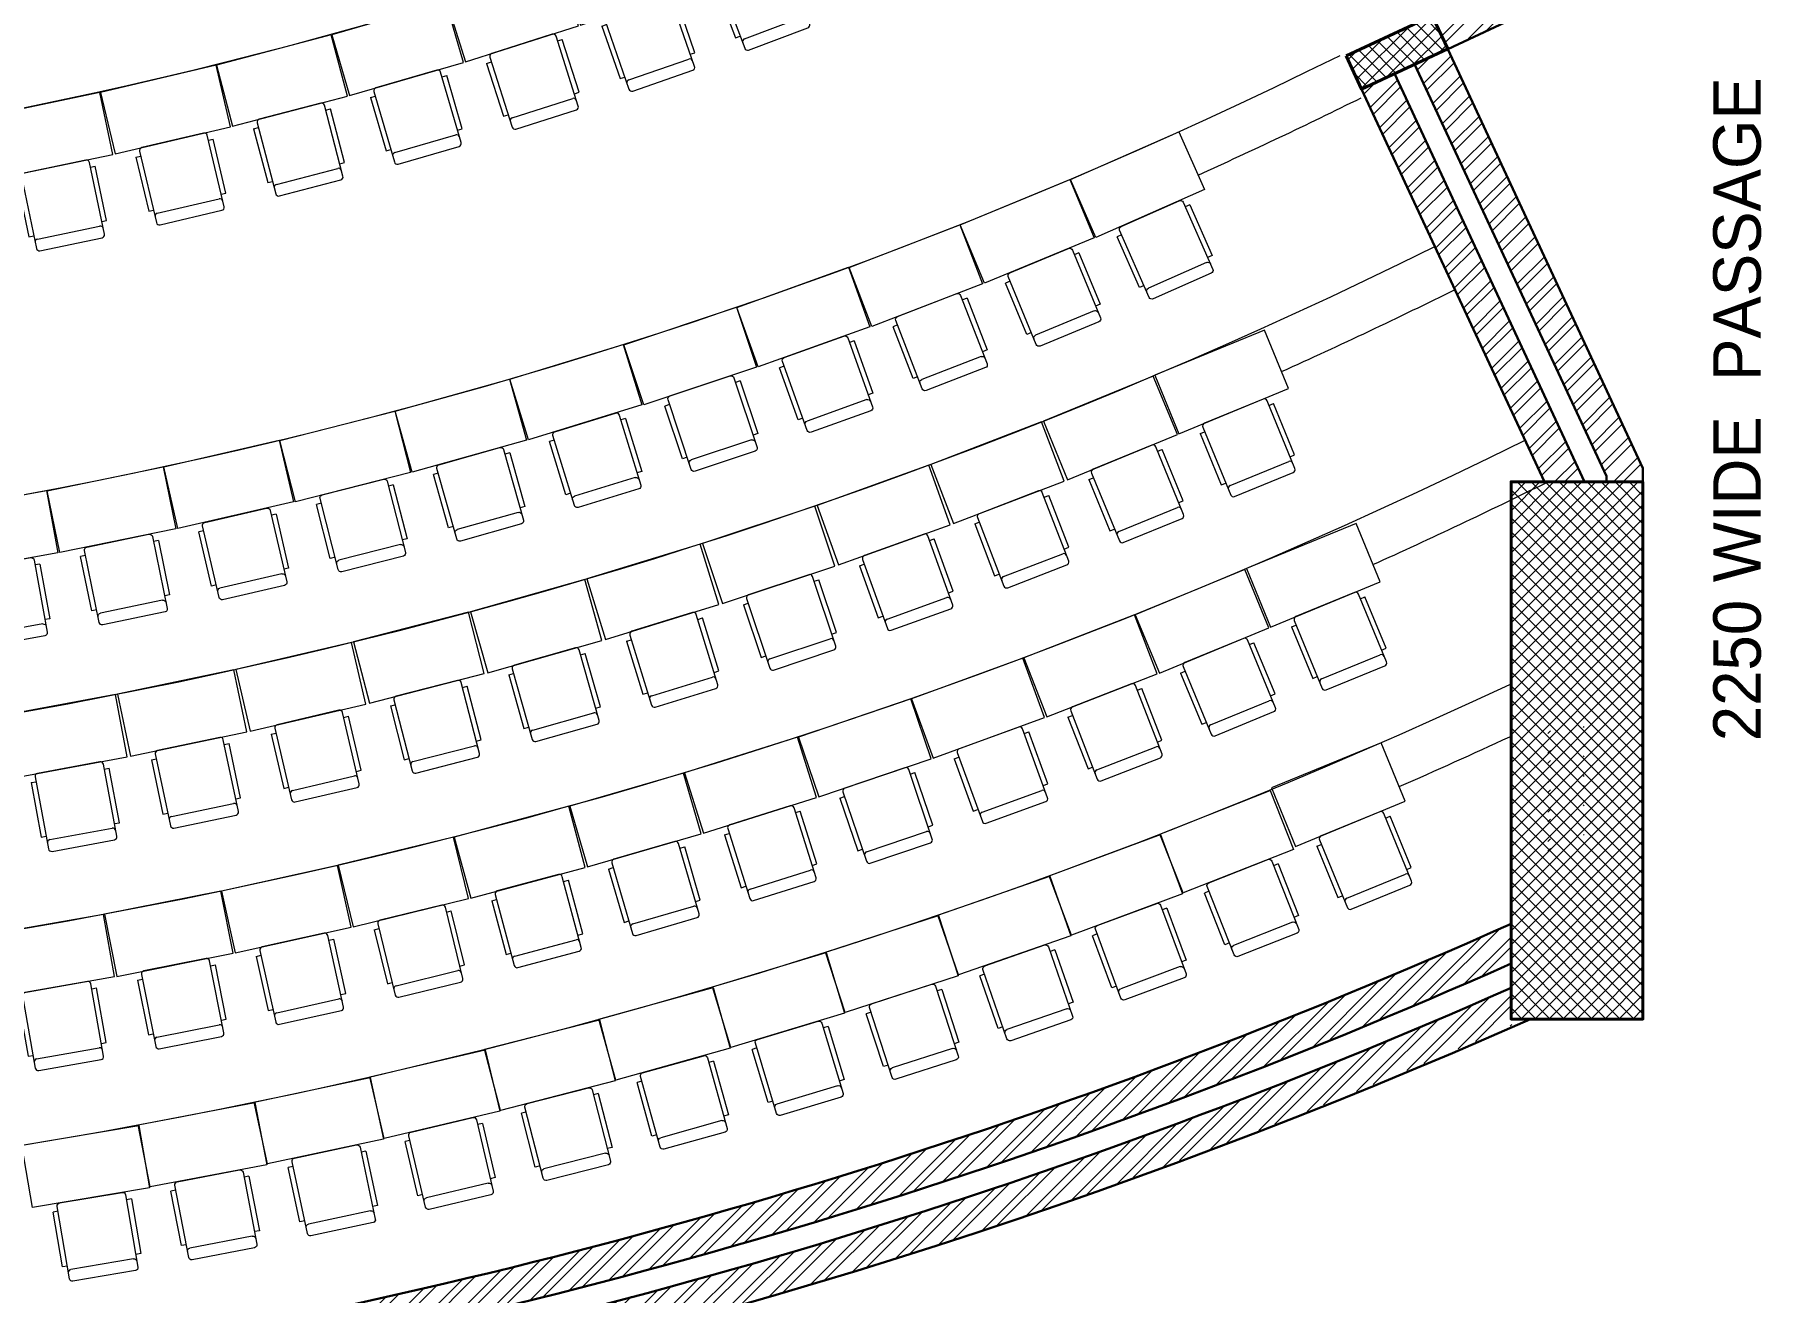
# Model space of a CAD drawing. Header units: millimetres. Extents: x 8275 to 147087, y -297470 to -191881.
# Drawn here: x 118383 to 129280, y -251030 to -243089 of the extents above; entities that cross this region are included whole.
import ezdxf

# ---------------------------------------------------------------- set-up
doc = ezdxf.new("R2010")
doc.units = ezdxf.units.MM
doc.header["$LTSCALE"] = 250
doc.header["$MEASUREMENT"] = 0
for name, color, linetype, lineweight in [('col', 6, 'Continuous', 40), ('furniture', 5, 'Continuous', 15), ('hatch', 9, 'Continuous', 0), ('stairs', 2, 'Continuous', 5), ('text', 7, 'Continuous', 9), ('wall', 1, 'Continuous', 30)]:
    doc.layers.add(name, color=color, linetype=linetype, lineweight=lineweight)
doc.styles.get("Standard").update_dxf_attribs({"font": 'GOTHIC.TTF', "height": 100})

# ---------------------------------------------------------------- blocks, each defined once
blk = doc.blocks.new('A$C31941232')
at = {"layer": 'hatch'}
h = blk.add_hatch(dxfattribs=at)
h.set_pattern_fill('ANSI37', color=256, scale=500, style=0)
h.set_pattern_definition([(45, (0, 0), (-44.19417382415921, 44.19417382415922), []), (135, (0, 0), (-44.19417382415922, -44.19417382415921), [])])
h.paths.add_polyline_path([(-10014.27803780604, 14575.62146701559), (-10014.1822409085, 11183.68861614983), (-10846.49183864845, 11183.66318092076), (-10846.58763586311, 14575.59603178373), (-10014.27803780604, 14575.62146701652)])
at = {"layer": 'col', "elevation": -13640.14881212311}
blk.add_lwpolyline([(-10014.27803780604, 14575.62146701559), (-10014.1822409085, 11183.68861614983), (-10846.49183864845, 11183.66318092076), (-10846.58763586311, 14575.59603178373), (-10014.27803780604, 14575.62146701652)], close=True, dxfattribs=at)
blk = doc.blocks.new('CH_staff_PL')
at = {"color": 0}
for p, q in [((-1.75, 8.750000000000057), (-20.25, 8.75)), ((-4.999999999999886, 10.00000000000005), (-19, 10)), ((-19, 8.75), (-19, 10)), ((-5, 8.750000000000057), (-4.999999999999886, 10.00000000000005)), ((-21, 8), (-21, -8)), ((-4, -7.999999999999943), (-4, 8.000000000000057)), ((-1, -7.999999999999943), (-1, 8.000000000000057)), ((-20.25, -8.75), (-1.75, -8.749999999999943)), ((-19, -10), (-19, -8.749999999999972)), ((-19, -10), (-5, -9.999999999999886)), ((-5, -9.999999999999886), (-5.000000000000114, -8.749999999999943))]:
    blk.add_line(p, q, dxfattribs=at)
for centre, start, end in [((-20.25, 8), 90, 180), ((-3.25, 8.000000000000057), 90, 180), ((-1.75, 8.000000000000057), 0, 90), ((-20.25, -8), 180, 270), ((-3.25, -7.999999999999943), 180, 270), ((-1.75, -7.999999999999943), 270, 0)]:
    blk.add_arc(centre, 0.75, start, end, dxfattribs=at)
blk = doc.blocks.new('dsfa')
at = {"layer": 'furniture', "ltscale": 0.01}
blk.add_lwpolyline([(8865122.156110015, 4642612.802817313), (8865872.156110015, 4642612.802817313), (8865872.156110015, 4642212.802817314), (8865122.156110015, 4642212.802817314)], close=True, dxfattribs=at)
at = {"layer": 'furniture', "extrusion": (2e-16, 2.46924423395e-05, 0.9999999996951416), "xscale": -25.08044560737534, "yscale": 25.08044560737528, "zscale": 25.08044560737534, "rotation": 89.99999999959537}
blk.add_blockref('CH_staff_PL', (8865497.156110011, 4641686.112044335, 114.6275719626288), dxfattribs=at)
blk = doc.blocks.new('1123')
at = {"layer": 'col', "xscale": -1}
for p, rotation in [((9917746.558139006, -1242052.780968678, -40911.56812075557), 20.58395407921962), ((9882218.395902896, -1496790.442890722, -40911.56812075557), 19.11336584392535), ((9840164.40203357, -1750532.414809092, -40911.56812075557), 17.64277760863131), ((9791612.279117221, -2003111.547109644, -40911.56812075557), 16.1721893733372), ((9736594.01030803, -2254361.456185497, -40911.56812075557), 14.70160113804309), ((9675145.838259647, -2504116.634040325, -40911.56812075557), 13.23101290274898), ((9607308.241250725, -2752212.557314852, -40911.56812075557), 11.76042466745487), ((9954185.436573023, -935757.0529614278, -29645.80212399368), 22.36413983773354), ((9953482.030843804, -936047.6694900581, -29645.80212399368), 22.36413983773354), ((9929015.030968161, -1164915.323516881, -29645.80212399368), 21.04835036404929), ((9899299.031231249, -1393160.797737716, -29645.80212399368), 19.73256089036505), ((9864349.702708812, -1620663.724265019, -29645.80212399368), 18.41677141668088), ((9954763.908146853, -936979.762595934, -29645.80212399368), 22.36413983773354), ((9824185.47633298, -1847304.12680236, -29645.80212399368), 17.10098194299663), ((9778827.533172512, -2072962.483915296, -29645.80212399368), 15.78519246931246), ((9956147.523005748, -914383.5045495882, -29645.80212399368), 22.49571878510189), ((9728299.793262715, -2297519.79206238, -29645.80212399368), 14.46940299562821), ((9933500.622308875, -1131884.853473626, -29645.80212399368), 21.24571878510193), ((9672628.902990932, -2520857.628353063, -29645.80212399368), 13.15361352194405), ((9906114.34403945, -1348840.403431444, -29645.80212399368), 19.9957187851019), ((9611844.22104426, -2742858.212999363, -29645.80212399368), 11.8378240482598), ((9545977.802926907, -2963404.471428399, -29645.80212399368), 10.52203457457563), ((9874001.7225827, -1565146.895331539, -29645.80212399368), 18.74571878510194), ((9837178.041807214, -1780701.378998881, -29645.80212399368), 17.4957187851019), ((9954922.921658346, -938366.643920282, -29645.80212399368), 22.36413983773354), ((9795660.827790687, -1995401.262173641, -29645.80212399368), 16.24571878510195), ((9749469.840478422, -2209144.359339533, -29645.80212399368), 14.99571878510191), ((9698627.064278686, -2421828.940358593, -29645.80212399368), 13.74571878510188), ((9643156.697599309, -2633353.778889216, -29645.80212399368), 12.49571878510192), ((9583085.141330572, -2843618.200564404, -29645.80212399368), 11.24571878510197), ((9518440.986279795, -3052522.130907327, -29645.80212399368), 9.995718785101928)]:
    blk.add_blockref('dsfa', p, dxfattribs=dict(at, rotation=rotation))
at = {"layer": 'col'}
for p, rotation in [((-6247570.600749254, -7841368.292054638, -29645.80212399368), 23.81462606516561), ((-6431116.406414418, -7692417.993491864, -29645.80212399368), 22.46327471381426), ((-6611098.417166729, -7539180.49799951, -29645.80212399368), 21.1119233624629), ((-6787416.517750071, -7381741.044158051, -29645.80212399368), 19.76057201111156), ((-6959972.630963709, -7220187.207893428, -29645.80212399368), 18.40922065976021), ((-7128670.772217868, -7054608.853762802, -29645.80212399368), 17.05786930840886), ((-7293417.10292531, -6885098.084967282, -29645.80212399368), 15.7065179570575), ((-7454119.982699174, -6711749.192119356, -29645.80212399368), 14.35516660570616), ((-7610690.020328088, -6534658.600793633, -29645.80212399368), 13.00381525435481), ((-7763040.123500148, -6353924.817889944, -29645.80212399368), 11.65246390300345), ((-7911085.547248153, -6169648.376838764, -29645.80212399368), 10.3011125516521), ((-6551161.084274106, -7593206.929621045, -29645.80212399368), 21.55190026251712), ((-6707819.708399359, -7455961.361151116, -29645.80212399368), 20.36142407204093), ((-6861593.07180245, -7315490.640767289, -29645.80212399368), 19.17094788156473), ((-7012414.790753197, -7171855.409468723, -29645.80212399368), 17.98047169108855), ((-7160219.755741894, -7025117.674369192, -29645.80212399368), 16.78999550061236), ((-7304944.159586996, -6875340.781928699, -29645.80212399368), 15.59951931013617), ((-7446525.524980575, -6722589.390606916, -29645.80212399368), 14.40904311965998), ((-7584902.731459688, -6566929.442950212, -29645.80212399368), 13.2185669291838), ((-7720016.041791987, -6408428.137124365, -29645.80212399368), 12.0280907387076), ((-7851807.127764188, -6247153.897905205, -29645.80212399368), 10.8376145482314), ((-7980219.095362283, -6083176.347139753, -29645.80212399368), 9.647138357755217)]:
    blk.add_blockref('dsfa', p, dxfattribs=dict(at, rotation=rotation))

msp = doc.modelspace()

# ---------------------------------------------------------------- hatches: boundary and pattern name
at = {"layer": 'hatch'}
h = msp.add_hatch(dxfattribs=at)
h.set_pattern_fill('ANSI32', color=256, scale=350, style=0)
h.set_pattern_definition([(45, (-6686.724433277734, -321362.3453582716), (-92.80776503073436, 92.80776503073437), []), (45, (-6624.852590027731, -321362.3453582716), (-92.80776503073436, 92.80776503073437), [])])
edge = h.paths.add_edge_path()
edge.add_line((117629.5288266889, -252194.0401685761), (117599.6284500561, -251965.991999372))
edge.add_arc((112433.8152781767, -214955.8903715943), 37368.88074621981, 262.12326937673834, 277.94592112654357, ccw=False)
edge.add_line((107312.699338296, -251972.2032586917), (107277.7050495697, -252193.584798186))
edge.add_arc((112455.1992891072, -215257.3078104233), 37297.38602525879, 262.0206294395069, 277.9792072770339)
edge = h.paths.add_edge_path()
edge.add_line((117571.6059567318, -251828.733762546), (117541.7064086166, -251600.6854847135))
edge.add_arc((112434.5317099039, -214945.959934801), 37008.81163375256, 262.13531328539574, 277.93206678409143, ccw=False)
edge.add_line((107370.4666389958, -251606.666195049), (107335.4595535933, -251828.1287087162))
edge.add_arc((112476.3429742176, -214946.7948216071), 37237.90369552072, 262.0646797399239, 277.8705910709365)
edge = h.paths.add_edge_path()
edge.add_line((127705.4790213192, -249342.9324330802), (127699.5722774738, -249103.2909695192))
edge.add_arc((112455.1308590728, -214644.6412441847), 37680.12121865258, 280.1248862717009, 293.8645078004673, ccw=False)
edge.add_line((119079.0823690244, -251737.9668088487), (119114.8944285437, -251965.2098358264))
edge.add_arc((112612.8051359882, -215281.8333143234), 37255.1644498682, 280.0512229649691, 293.8984144730426)
edge = h.paths.add_edge_path()
edge.add_line((119021.128470513, -251372.4620443592), (119057.1538925907, -251599.6678708942))
edge.add_arc((112451.9757196107, -214634.34957905), 37550.80738298663, 280.1310230807873, 293.9570873770894)
edge.add_line((127699.5679523274, -248950.1486549706), (127699.5608397927, -248698.3121126945))
edge.add_arc((112451.9883593358, -214634.442930897), 37320.71342004864, 280.13794037399134, 294.1141085776026, ccw=False)
h.paths.add_polyline_path([(128156.8052846882, -247451.033916359), (128156.8052846882, -248168.1257187141), (128161.887085225, -248165.933882045), (128161.8727216395, -247451.0339163589)])
h.paths.add_polyline_path([(127948.7091314672, -248257.8798867596), (127948.7107492816, -247451.0339163589), (127931.8384511294, -247451.0339163589), (127931.8662397289, -248265.144411894)])
h.paths.add_polyline_path([(98253.503828316, -243221.2437606225), (97937.00574477017, -243901.0879162582), (97728.49585520662, -243804.017168646), (96826.03205373604, -245742.5272987234), (96256.40817154478, -246966.0910468734), (96464.9196887752, -247063.1625522359), (96972.65953579452, -245972.5272987234), (98253.50559399556, -243221.2445826261)])
h.paths.add_polyline_path([(126753.8316411702, -243429.6605102571), (126656.7966687437, -243221.2274664995), (126656.7599029643, -243221.2445826261), (127909.5805727346, -245912.3282089877), (128161.8418066548, -245912.3429560122), (128161.8417441407, -245909.2314670999), (126962.3431278234, -243332.684668256), (127089.2632657988, -243273.5976258806), (128317.7223430322, -245912.3520686851), (128531.8057498084, -245912.3645838583), (128531.8033261178, -245827.2435256402), (127297.7749210438, -243176.5260562646), (127753.7522249715, -242964.2480780883), (128531.8495605113, -242964.2480780883), (128531.8495605113, -242734.2480780883), (127702.8380457358, -242734.2480780883), (127200.7401172076, -242967.9972848935), (127297.7750896341, -243176.430328651)])
h = msp.add_hatch(dxfattribs=at)
h.set_pattern_fill('ANSI37', color=256, scale=500, style=0)
h.set_pattern_definition([(45, (-6686.724433278432, -321362.3453582719), (-44.19417382415921, 44.19417382415922), []), (135, (-6686.724433278432, -321362.3453582719), (-44.19417382415922, -44.19417382415921), [])])
h.paths.add_polyline_path([(126658.6256477265, -243224.2257298813), (126755.6972173415, -243432.737385125), (127299.6406658059, -243179.507203519), (127202.5690961904, -242970.9955482754)])

# ---------------------------------------------------------------- linework, layer by layer
at = {"layer": 'col', "elevation": -11300.6378476528}
msp.add_lwpolyline([(126658.6256477265, -243224.2257298813), (126755.6972173415, -243432.737385125), (127299.6406658059, -243179.507203519), (127202.5690961904, -242970.9955482754)], close=True, dxfattribs=at)
at = {"layer": 'stairs', "ltscale": 0.01}
for centre, radius, start, end in [((112473.4104111295, -214829.2471755171, -11300.6378476528), 29309.28120936873, 243.1906319587705, 296.6764582094984), ((112473.4104972676, -214679.5100111804, -11300.62548336084), 31854.31818829314, 243.4962099487165, 296.3665552715409), ((112473.4104972676, -214679.5100111804, -11300.62548336084), 32153.79362969335, 294.3377127527114, 296.3665552715409), ((112473.4104972676, -214679.5100111804, -11300.62548336084), 33201.95767459409, 243.5825503107324, 296.3665552715409), ((112473.4104972676, -214679.5100111804, -11300.62548336084), 33501.4331159943, 294.2849747748267, 296.3665552715409), ((112473.4104972676, -214679.5100111804, -11300.62548336084), 34549.59716089503, 243.6881587966639, 296.3118409651038), ((112473.4104972676, -214679.5100111804, -11300.62548336084), 34849.07260229524, 294.325176153539, 296.3118409651038), ((112473.4104972676, -214679.5100111804, -11300.62548336084), 35897.23664719598, 243.7387282127076, 295.0826291657868), ((112473.4104972676, -214679.5100111804, -11300.62548336084), 36196.71208859618, 293.6504371534723, 294.8609644683332)]:
    msp.add_arc(centre, radius, start, end, dxfattribs=at)
at = {"layer": 'wall'}
for p, q in [((127299.9154993529, -243180.0975514227, -11300.6378476528), (127763.6341245277, -242964.2156394352, -11300.6378476528)), ((128531.7973297546, -245826.204135871, -11300.6378476528), (127299.9154993529, -243180.0975514227, -11300.6378476528)), ((128301.7973297546, -245877.1183151002, -11300.6378476528), (127091.1290105609, -243276.5787731358, -11300.6378476528)), ((127910.0852729464, -245912.385805571, -11300.6378476528), (126755.697217342, -243432.7373851248, -11300.6378476528)), ((128163.7074889028, -245912.2126143514, -11300.6378476528), (126964.2088725856, -243335.6658155103, -11300.6378476528)), ((128531.7973297546, -245912.3645842406, -11300.6378476528), (128531.7973297546, -245826.204135872, -11300.6378476528)), ((128531.7973297527, -245834.983005987, -11300.6378476528), (128531.7973297546, -245829.543072334, -11300.6378476528)), ((128301.7973297546, -245912.3724349909, -11300.6378476528), (128301.7973297546, -245877.1183150993, -11300.6378476528))]:
    msp.add_line(p, q, dxfattribs=at)
for radius, start, end in [(37910.11393724672, 242.7807844336711, 293.9103832607867), (37310.11393724672, 280.1333265794174, 294.1129650913135), (37540.11393724672, 280.1264416793273, 293.9559506010689), (37680.11393724672, 280.1222920500007, 293.861407372342)]:
    msp.add_arc((112456.9985795254, -214647.6294052522, -11300.6378476528), radius, start, end, dxfattribs=at)

# ---------------------------------------------------------------- block references
at = {"layer": 'furniture', "xscale": 0.9982514713340322, "yscale": 0.9982514713340322, "zscale": 0.9982514713340322}
msp.add_blockref('1123', (136741.8003911272, -229535.5982784053, 19467.65602733624), dxfattribs=at)
at = {"layer": 'hatch'}
msp.add_blockref('A$C31941232', (138546.0697943792, -260487.9839905468, -11300.6378476528), dxfattribs=at)

# ---------------------------------------------------------------- texts
at = {"layer": 'text', "insert": (128975.4556522029, -247550.0388007579, -11300.6378476528), "char_height": 250, "width": 5273.551116314658, "attachment_point": 1, "rotation": 90}
msp.add_mtext('{\\H1.2x;2250 WIDE  PASSAGE}', dxfattribs=at)

doc.saveas('drawing.dxf')
